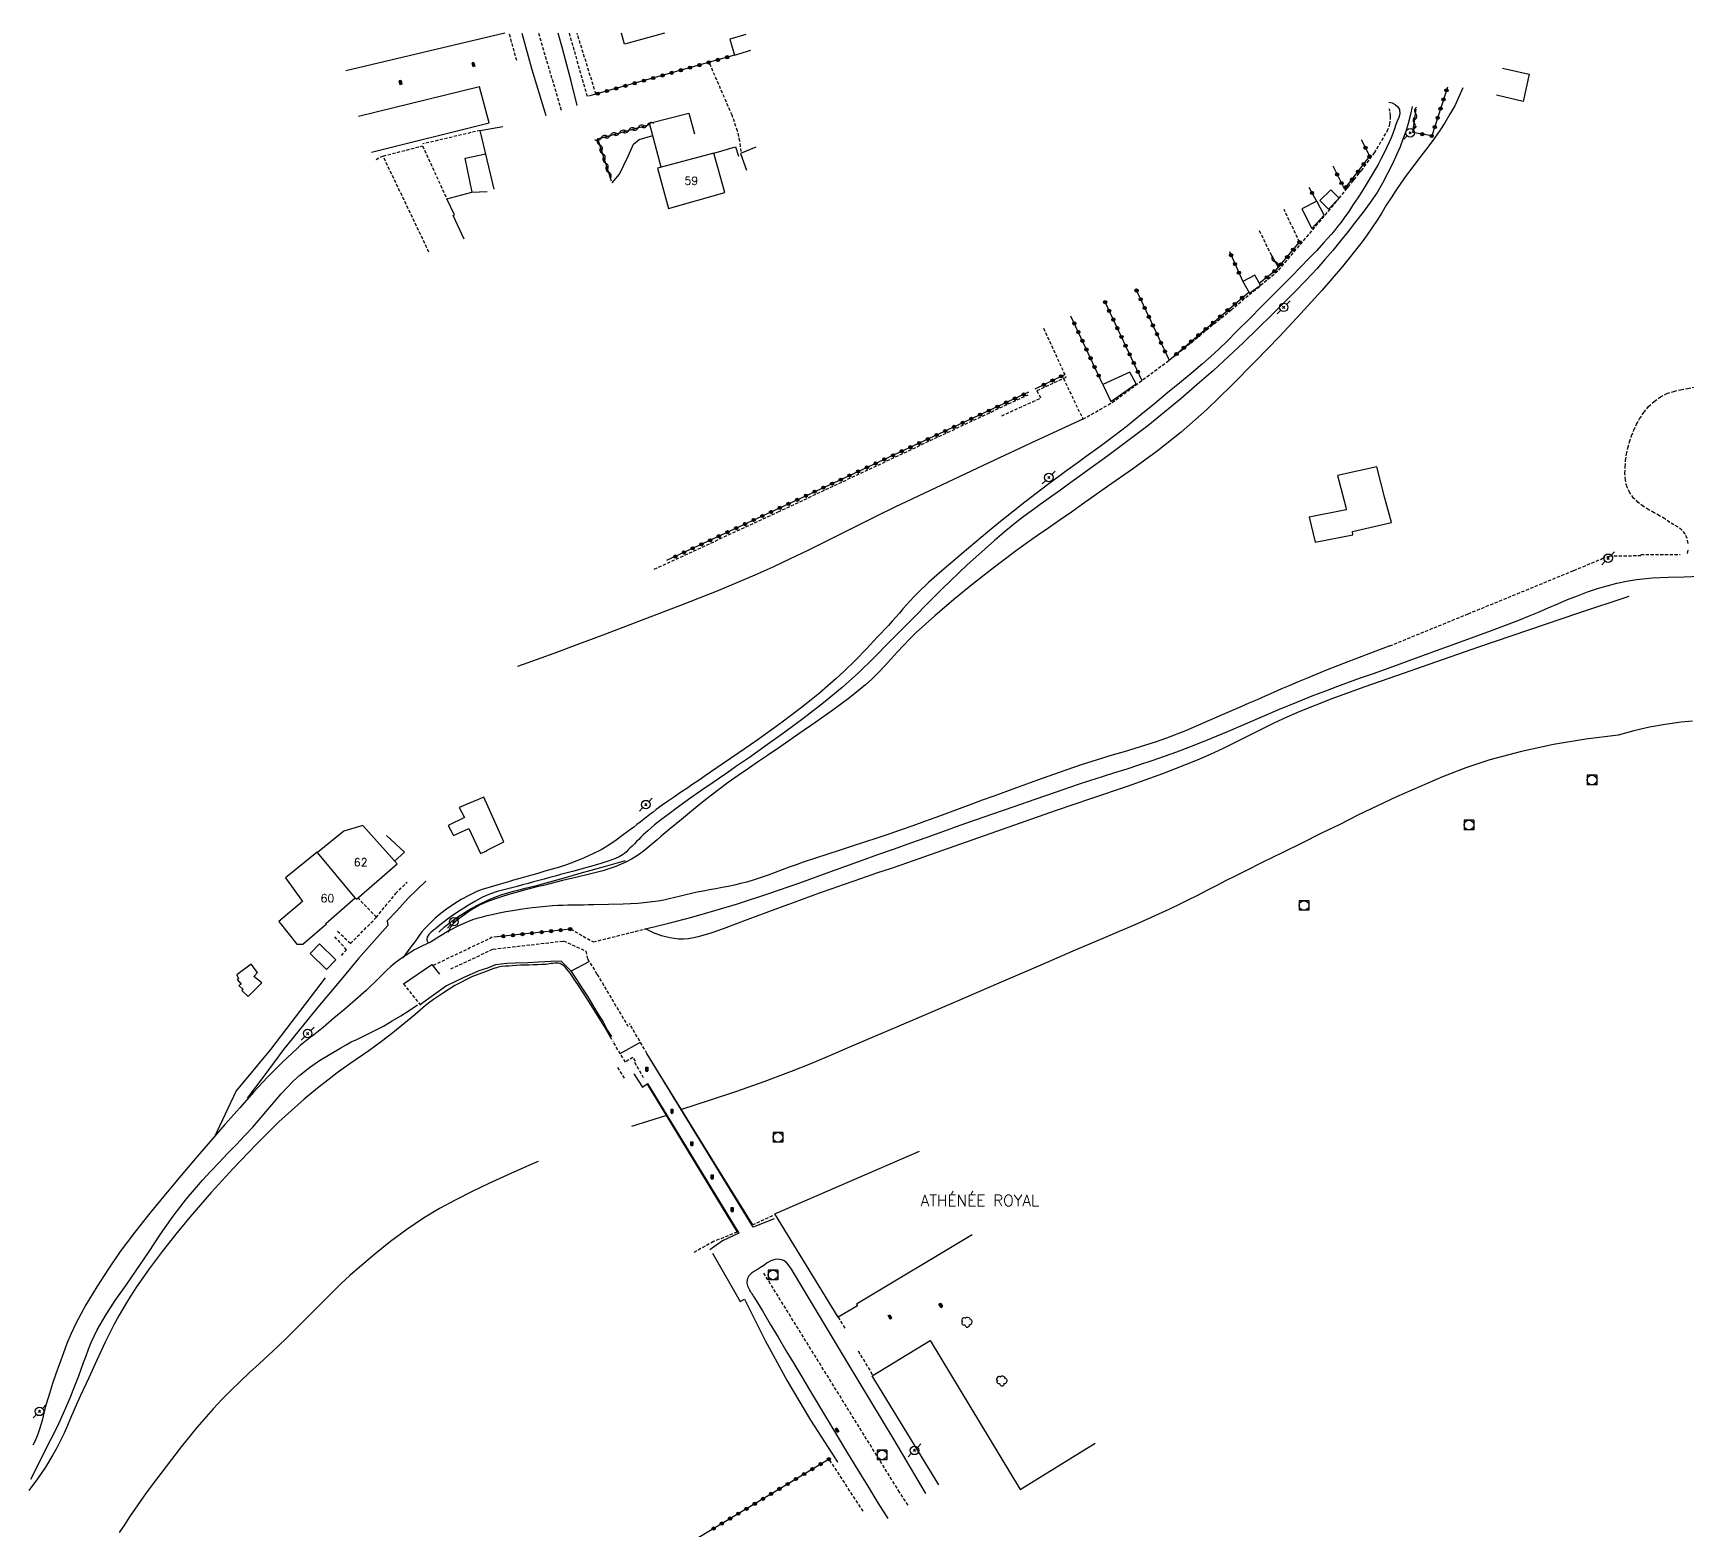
# Model space of a CAD drawing. Header units: millimetres. Extents: x 254999 to 256000, y 142999 to 144000.
# Drawn here: x 255587.2 to 255845.7, y 143766.2 to 144000 of the extents above; entities that cross this region are included whole.
import ezdxf
from ezdxf.enums import TextEntityAlignment as Align

# ---------------------------------------------------------------- set-up
doc = ezdxf.new("R2010")
doc.units = ezdxf.units.MM
doc.linetypes.add('DASHED', pattern=[0.75, 0.5, -0.25])
doc.layers.get('0').update_dxf_attribs({"linetype": 'CONTINUOUS'})
for name, color, linetype in [('W0001', 6, 'DASHED'), ('W0010', 4, 'CONTINUOUS'), ('W0014', 7, 'CONTINUOUS'), ('W0017', 7, 'CONTINUOUS'), ('W0070', 7, 'DASHED'), ('W0071', 7, 'CONTINUOUS'), ('W0101', 7, 'CONTINUOUS'), ('W0104', 1, 'CONTINUOUS'), ('W0105', 7, 'CONTINUOUS'), ('W0112', 1, 'DASHED'), ('W0120', 7, 'CONTINUOUS'), ('W0132', 7, 'CONTINUOUS'), ('W0211', 2, 'CONTINUOUS'), ('W0300', 7, 'CONTINUOUS'), ('W0310', 3, 'CONTINUOUS'), ('W0323', 7, 'CONTINUOUS'), ('W0401', 7, 'CONTINUOUS'), ('W0420', 7, 'CONTINUOUS'), ('W0473', 7, 'CONTINUOUS'), ('W0510', 5, 'CONTINUOUS'), ('W0984', 7, 'CONTINUOUS'), ('W0991', 7, 'CONTINUOUS'), ('W1102', 7, 'CONTINUOUS')]:
    doc.layers.add(name, color=color, linetype=linetype)
doc.styles.get("Standard").update_dxf_attribs({"font": 'romans.shx', "width": 0.85})

# ---------------------------------------------------------------- blocks, each defined once
blk = doc.blocks.new('T473')
for p, q in [((-0.166667, 0.166667), (0.166667, -0.166667)), ((-0.166667, -0.166667), (0.166667, 0.166667)), ((0.500001, 0.500001), (1.000002, 1.000002)), ((-1.000002, -1.000002), (-0.500001, -0.500001))]:
    blk.add_line(p, q)
blk.add_ellipse((0, 0), major_axis=(0.471405, 0.471405), ratio=1, start_param=5.4977871438, end_param=11.780972451)
blk = doc.blocks.new('T401')
for p, q in [((-0.3, 0.3), (0, 0.3)), ((-0.3, -0.25), (-0.3, 0.3)), ((-0.3, 0.15), (0, 0.15)), ((-0.3, 0), (0, 0)), ((0, 0.3), (0, -0.25)), ((-0.3, -0.15), (0, -0.15)), ((-0.3, -0.25), (-0.3, -0.3)), ((-0.3, -0.3), (0, -0.3)), ((0, -0.3), (0, -0.25))]:
    blk.add_line(p, q)
blk = doc.blocks.new('T420')
for p, q in [((0.75, 0.75), (-0.75, 0.75)), ((-0.75, 0.75), (-0.75, -0.75)), ((0.75, 0.75), (0.75, -0.75)), ((0.75, -0.75), (-0.75, -0.75))]:
    blk.add_line(p, q)
blk.add_ellipse((0, 0), major_axis=(-0.53, 0.53), ratio=1, start_param=3.926991, end_param=10.210176)
blk = doc.blocks.new('T300')
for p, q in [((-0.8, 0.51), (-0.86, 0.34)), ((-0.86, 0.34), (-0.86, 0.17)), ((-0.86, 0.17), (-0.74, 0.06)), ((-0.69, 0.63), (-0.8, 0.51)), ((-0.8, -0.06), (-0.74, 0.06)), ((-0.74, 0.06), (-0.69, 0.11)), ((-0.57, 0.69), (-0.69, 0.63)), ((-0.46, 0.69), (-0.57, 0.69)), ((-0.29, 0.63), (-0.46, 0.69)), ((-0.29, 0.63), (-0.17, 0.74)), ((-0.23, 0.57), (-0.29, 0.63)), ((-0.17, 0.74), (-0.06, 0.8)), ((-0.06, 0.8), (0.06, 0.8)), ((0.06, 0.8), (0.23, 0.74)), ((0.23, 0.74), (0.34, 0.63)), ((0.34, 0.63), (0.4, 0.51)), ((0.46, 0.46), (0.34, 0.46)), ((0.4, 0.51), (0.4, 0.46)), ((0.57, 0.4), (0.46, 0.46)), ((0.57, 0.4), (0.69, 0.29)), ((0.69, 0.29), (0.74, 0.17)), ((0.74, 0.06), (0.69, -0.17)), ((0.74, 0.17), (0.74, 0.06)), ((-0.8, -0.17), (-0.8, -0.06)), ((-0.8, -0.23), (-0.8, -0.17)), ((-0.74, -0.34), (-0.8, -0.23)), ((-0.69, -0.4), (-0.74, -0.34)), ((-0.51, -0.46), (-0.69, -0.4)), ((-0.4, -0.46), (-0.51, -0.46)), ((-0.4, -0.46), (-0.34, -0.46)), ((-0.34, -0.46), (-0.34, -0.4)), ((-0.34, -0.51), (-0.34, -0.46)), ((-0.29, -0.63), (-0.34, -0.51)), ((-0.17, -0.74), (-0.29, -0.63)), ((-0.06, -0.8), (-0.17, -0.74)), ((0.06, -0.8), (-0.06, -0.8)), ((0.17, -0.74), (0.06, -0.8)), ((0.23, -0.69), (0.17, -0.74)), ((0.29, -0.46), (0.23, -0.46)), ((0.29, -0.63), (0.23, -0.69)), ((0.46, -0.4), (0.29, -0.46)), ((0.34, -0.51), (0.29, -0.63)), ((0.34, -0.51), (0.34, -0.46)), ((0.57, -0.34), (0.46, -0.4)), ((0.63, -0.29), (0.57, -0.34)), ((0.69, -0.17), (0.63, -0.29))]:
    blk.add_line(p, q)
blk = doc.blocks.new('t310o')
at = {"color": 0, "linetype": 'Continuous'}
for centre, start, end in [((-0.5, 0.38), 216.8699, 323.1304), ((0.5, -0.37), 36.8699, 143.1303)]:
    blk.add_arc(centre, 0.625, start, end, dxfattribs=at)
blk = doc.blocks.new('t323o')
at = {"color": 0, "linetype": 'Continuous'}
for radius in [0.25, 0.15]:
    blk.add_circle((0, 0), radius, dxfattribs=at)

msp = doc.modelspace()

# ---------------------------------------------------------------- linework, layer by layer
at = {"layer": 'W0001'}
for points in [[(255669.78, 143987.94), (255666.21, 144000)], [(255723.9, 143770.16), (255722.58, 143772.19), (255701.32, 143806.48)]]:
    msp.add_lwpolyline(points, dxfattribs=at)
at = {"layer": 'W0010'}
for points in [[(255650.62, 143859.66), (255651.52, 143860.45), (255652.45, 143861.19), (255653.42, 143861.9), (255654.42, 143862.56), (255655.67, 143863.31), (255656.96, 143864), (255658.28, 143864.63), (255659.63, 143865.19), (255660.51, 143865.51), (255661.4, 143865.79), (255662.29, 143866.04), (255663.19, 143866.27), (255664.1, 143866.49), (255665, 143866.71), (255665.9, 143866.93), (255666.8, 143867.17), (255670.04, 143868.08), (255673.28, 143868.98), (255676.52, 143869.89), (255679.76, 143870.8)], [(255677.64, 143842.9), (255676.38, 143845.04), (255675.09, 143847.16), (255673.77, 143849.25), (255672.41, 143851.33), (255671.99, 143851.98), (255671.57, 143852.62), (255671.12, 143853.26), (255670.63, 143853.85), (255670.41, 143854.1), (255670.17, 143854.34), (255669.9, 143854.56), (255669.59, 143854.72), (255669.3, 143854.79), (255669.02, 143854.81), (255668.73, 143854.8), (255668.44, 143854.77), (255668.17, 143854.72), (255667.9, 143854.67), (255667.62, 143854.63), (255667.35, 143854.61), (255666.69, 143854.58), (255666.03, 143854.55), (255665.37, 143854.53), (255664.72, 143854.51), (255664.06, 143854.48), (255663.4, 143854.46), (255662.75, 143854.42), (255662.09, 143854.38), (255661.54, 143854.34), (255660.99, 143854.31), (255660.45, 143854.25), (255659.9, 143854.16), (255659.62, 143854.09), (255659.34, 143854), (255659.07, 143853.91), (255658.8, 143853.81), (255657.83, 143853.46), (255656.86, 143853.09), (255655.9, 143852.7), (255654.95, 143852.27), (255654.03, 143851.8), (255653.13, 143851.29), (255652.24, 143850.75), (255651.37, 143850.19), (255650.56, 143849.66), (255649.76, 143849.1), (255648.98, 143848.53), (255648.2, 143847.93)], [(255703.02, 143814.9), (255699.72, 143813.58), (255683.13, 143840.7)], [(255681.09, 143837.52), (255682.43, 143835.46), (255683.21, 143836.01), (255697.46, 143812.62), (255694.95, 143811.46), (255692.97, 143810.04)]]:
    msp.add_lwpolyline(points, dxfattribs=at)
at = {"layer": 'W0014'}
for points in [[(255663.6, 144000), (255665.15, 143994.32), (255667.33, 143987.16), (255667.33, 143987.16)], [(255672.23, 143988.72), (255672.23, 143988.72), (255671.31, 143992.5), (255670.61, 143995.04), (255669.92, 143997.59), (255669.25, 144000)], [(255693.38, 143809.51), (255697.7, 143801.97)], [(255705.7, 143807.04), (255705.45, 143807.4), (255705.17, 143807.76), (255704.86, 143808.09), (255704.47, 143808.35), (255704.15, 143808.48), (255703.81, 143808.55), (255703.46, 143808.57), (255703.11, 143808.52), (255702.48, 143808.32), (255701.91, 143807.99), (255701.38, 143807.61), (255700.86, 143807.26), (255700.39, 143806.99), (255699.91, 143806.71), (255699.45, 143806.39), (255699.06, 143805.99), (255698.93, 143805.77), (255698.83, 143805.54), (255698.77, 143805.3), (255698.74, 143805.05), (255698.75, 143804.83), (255698.79, 143804.61), (255698.85, 143804.4), (255698.93, 143804.2), (255699.03, 143803.98), (255699.14, 143803.77), (255699.26, 143803.56), (255699.39, 143803.36), (255699.52, 143803.16), (255699.66, 143802.96), (255699.79, 143802.77), (255699.91, 143802.56), (255701.15, 143800.51), (255702.38, 143798.45), (255703.61, 143796.39), (255704.84, 143794.33), (255706.07, 143792.27), (255707.3, 143790.21), (255708.53, 143788.16), (255709.77, 143786.1), (255711.33, 143783.5), (255712.9, 143780.91), (255714.47, 143778.32), (255716.03, 143775.73), (255717.6, 143773.14), (255719.17, 143770.55), (255720.77, 143768.08)], [(255714.43, 143792.43), (255705.7, 143807.04)], [(255697.7, 143801.97), (255698.38, 143802.32)], [(255698.37, 143802.32), (255701.58, 143795.91), (255705.01, 143789.61), (255708.67, 143783.45), (255712.55, 143777.42), (255712.64, 143777.29), (255712.74, 143777.15), (255712.85, 143777.02), (255712.95, 143776.9)], [(255726.67, 143772), (255726.67, 143772), (255721.72, 143780.4), (255718.07, 143786.41), (255714.43, 143792.43)]]:
    msp.add_lwpolyline(points, dxfattribs=at)
at = {"layer": 'W0017'}
for points in [[(255677.7, 143976.63), (255678.82, 143978), (255680.18, 143980.77), (255681.01, 143982.68), (255681.89, 143983.41), (255684.02, 143984.01)], [(255648.57, 143867.59), (255645.82, 143864.95), (255644.05, 143862.97), (255642.57, 143861.42)], [(255642.63, 143860.69), (255638.06, 143855.55), (255635.12, 143851.95), (255631.7, 143847.91), (255626.38, 143841.33), (255623.27, 143837.15), (255620.66, 143833.71)], [(255642.57, 143861.42), (255642.63, 143860.69)], [(255632.89, 143852.49), (255624.33, 143841.34), (255618.95, 143834.85), (255615.52, 143827.6)]]:
    msp.add_lwpolyline(points, dxfattribs=at)
at = {"layer": 'W0070'}
for points in [[(255845.77, 143920.34), (255845.6, 143921.1), (255845.27, 143921.82), (255844.79, 143922.41), (255844.17, 143922.86), (255843.51, 143923.23), (255842.91, 143923.62), (255842.12, 143924.16), (255841.29, 143924.65), (255840.44, 143925.11), (255839.61, 143925.57), (255838.77, 143926.1), (255837.97, 143926.71), (255837.24, 143927.41), (255836.64, 143928.22), (255836.18, 143929.19), (255835.95, 143930.23), (255835.88, 143931.27), (255835.91, 143932.3), (255835.99, 143933.28), (255836.13, 143934.26), (255836.33, 143935.23), (255836.59, 143936.18), (255836.91, 143937.12), (255837.27, 143938.03), (255837.69, 143938.93), (255838.16, 143939.8), (255838.82, 143940.78), (255839.58, 143941.69), (255840.45, 143942.51), (255841.41, 143943.2), (255842.42, 143943.71), (255843.49, 143944.07), (255844.58, 143944.32), (255845.66, 143944.53), (255846.86, 143944.72)], [(255845.66, 143918.78), (255845.79, 143919.55)]]:
    msp.add_lwpolyline(points, dxfattribs=at)
at = {"layer": 'W0071'}
for points in [[(255799.02, 143989.21), (255799.54, 143989.12), (255800.01, 143988.88), (255800.4, 143988.51), (255800.65, 143988.05), (255800.73, 143987.42), (255800.57, 143986.8), (255800.31, 143986.25), (255800.1, 143985.75), (255799.87, 143985.04), (255799.61, 143984.34), (255799.34, 143983.64), (255799.05, 143982.96), (255798.64, 143982.07), (255798.22, 143981.2), (255797.77, 143980.34), (255797.32, 143979.49), (255796.72, 143978.43), (255796.1, 143977.39), (255795.47, 143976.35), (255794.83, 143975.33), (255794.14, 143974.27), (255793.45, 143973.22), (255792.74, 143972.17), (255792.01, 143971.15), (255791.53, 143970.5), (255791.05, 143969.86), (255790.55, 143969.22), (255790.03, 143968.6), (255788.87, 143967.3), (255787.68, 143966.03), (255786.47, 143964.78), (255785.25, 143963.53), (255783.73, 143961.97), (255782.2, 143960.41), (255780.67, 143958.87), (255779.13, 143957.32), (255777.28, 143955.46), (255775.44, 143953.6), (255773.58, 143951.75), (255771.67, 143949.95), (255769.91, 143948.38), (255768.11, 143946.86), (255766.3, 143945.36), (255764.48, 143943.87), (255762.38, 143942.13), (255760.28, 143940.41), (255758.17, 143938.7), (255756.02, 143937.03), (255754.97, 143936.23), (255753.9, 143935.44), (255752.82, 143934.66), (255751.75, 143933.89), (255750.67, 143933.13), (255749.59, 143932.36), (255748.52, 143931.58), (255747.45, 143930.79), (255745.67, 143929.45), (255743.91, 143928.11), (255742.15, 143926.75), (255740.4, 143925.37), (255738.36, 143923.75), (255736.34, 143922.1), (255734.33, 143920.44), (255732.34, 143918.76), (255730.58, 143917.26), (255728.83, 143915.75), (255727.1, 143914.21), (255725.42, 143912.61), (255724.83, 143912), (255724.24, 143911.38), (255723.67, 143910.74), (255723.11, 143910.1), (255722.55, 143909.46), (255721.98, 143908.81), (255721.42, 143908.17), (255720.84, 143907.54), (255719.13, 143905.72), (255717.42, 143903.89), (255715.68, 143902.1), (255713.89, 143900.35), (255712.65, 143899.19), (255711.38, 143898.07), (255710.08, 143896.97), (255708.77, 143895.89), (255707.28, 143894.71), (255705.78, 143893.57), (255704.26, 143892.44), (255702.73, 143891.32), (255700.12, 143889.47), (255697.49, 143887.66), (255694.85, 143885.86), (255692.21, 143884.05), (255691.26, 143883.39), (255690.3, 143882.74), (255689.34, 143882.09), (255688.38, 143881.44), (255687.42, 143880.78), (255686.47, 143880.12), (255685.52, 143879.45), (255684.58, 143878.77), (255684.07, 143878.39), (255683.56, 143878), (255683.06, 143877.61), (255682.56, 143877.21), (255682.07, 143876.82), (255681.56, 143876.42), (255681.06, 143876.04), (255680.55, 143875.66), (255679.43, 143874.84), (255678.31, 143874.02), (255677.16, 143873.23), (255675.97, 143872.51), (255674.65, 143871.84), (255673.3, 143871.24), (255671.93, 143870.69), (255670.55, 143870.17), (255669.44, 143869.79), (255668.32, 143869.46), (255667.19, 143869.14), (255666.07, 143868.82), (255665.31, 143868.6), (255664.55, 143868.38), (255663.8, 143868.17), (255663.04, 143867.95), (255662.28, 143867.74), (255661.52, 143867.52), (255660.77, 143867.3), (255660.02, 143867.08), (255659.14, 143866.82), (255658.27, 143866.58), (255657.4, 143866.3), (255656.55, 143865.97), (255655.32, 143865.38), (255654.12, 143864.73), (255652.96, 143864.01), (255651.84, 143863.24), (255650.94, 143862.55), (255650.07, 143861.81), (255649.25, 143861.04), (255648.45, 143860.22), (255647.98, 143859.67), (255647.54, 143859.1), (255647.11, 143858.51), (255646.69, 143857.93), (255646.26, 143857.35), (255645.84, 143856.78), (255645.43, 143856.2), (255645.02, 143855.62)], [(255802.67, 143988.52), (255802.67, 143988.52), (255802.67, 143988.52), (255802.39, 143987.3), (255802.01, 143985.88), (255801.63, 143984.66), (255801.21, 143983.45), (255800.75, 143982.27), (255800.25, 143981.09), (255799.56, 143979.57), (255798.81, 143978.06), (255798.02, 143976.59), (255797.16, 143975.14), (255796.11, 143973.56), (255794.98, 143972.02), (255793.81, 143970.52), (255792.63, 143969.03), (255791.44, 143967.55), (255790.24, 143966.08), (255789.01, 143964.63), (255787.75, 143963.21), (255786.05, 143961.39), (255784.31, 143959.6), (255782.55, 143957.84), (255780.78, 143956.09), (255778.52, 143953.87), (255776.24, 143951.67), (255773.94, 143949.49), (255771.6, 143947.35), (255769.08, 143945.13), (255766.54, 143942.95), (255763.95, 143940.8), (255761.34, 143938.7), (255758.24, 143936.32), (255755.1, 143934.01), (255751.93, 143931.72), (255748.78, 143929.42), (255747.72, 143928.66), (255746.66, 143927.89), (255745.6, 143927.14), (255744.54, 143926.38), (255743.48, 143925.62), (255742.43, 143924.84), (255741.39, 143924.06), (255740.36, 143923.26), (255738.86, 143922.03), (255737.39, 143920.77), (255735.94, 143919.49), (255734.5, 143918.19), (255733.16, 143916.97), (255731.84, 143915.74), (255730.53, 143914.49), (255729.23, 143913.23), (255728.49, 143912.5), (255727.76, 143911.77), (255727.04, 143911.04), (255726.32, 143910.3), (255725.6, 143909.56), (255724.87, 143908.82), (255724.15, 143908.08), (255723.42, 143907.35), (255721.01, 143904.94), (255718.61, 143902.51), (255716.16, 143900.12), (255713.62, 143897.83), (255710.7, 143895.42), (255707.7, 143893.12), (255704.65, 143890.88), (255701.59, 143888.65), (255700.83, 143888.1), (255700.06, 143887.56), (255699.29, 143887.03), (255698.52, 143886.49), (255697.74, 143885.96), (255696.97, 143885.43), (255696.2, 143884.9), (255695.42, 143884.36), (255693.49, 143883.02), (255691.55, 143881.68), (255689.61, 143880.33), (255687.7, 143878.95), (255686.57, 143878.11), (255685.44, 143877.26), (255684.32, 143876.39), (255683.24, 143875.48), (255682.88, 143875.15), (255682.52, 143874.81), (255682.18, 143874.47), (255681.84, 143874.12), (255681.5, 143873.77), (255681.16, 143873.43), (255680.81, 143873.08), (255680.46, 143872.75), (255680.19, 143872.48), (255679.92, 143872.2), (255679.64, 143871.94), (255679.33, 143871.71), (255678.78, 143871.41), (255678.22, 143871.15), (255677.64, 143870.93), (255677.06, 143870.73), (255675.22, 143870.13), (255673.35, 143869.61), (255671.48, 143869.13), (255669.61, 143868.63), (255668.77, 143868.4), (255667.93, 143868.16), (255667.08, 143867.93), (255666.24, 143867.7), (255665.39, 143867.48), (255664.55, 143867.25), (255663.7, 143867.02), (255662.86, 143866.79), (255661.81, 143866.52), (255660.76, 143866.27), (255659.71, 143866), (255658.68, 143865.64), (255657.44, 143865.08), (255656.24, 143864.43), (255655.08, 143863.74), (255653.93, 143863.01), (255652.93, 143862.35), (255651.96, 143861.66), (255651.01, 143860.94), (255650.09, 143860.17), (255649.74, 143859.89), (255649.37, 143859.61), (255649.04, 143859.26), (255648.81, 143858.83), (255648.77, 143858.62), (255648.77, 143858.4), (255648.83, 143858.19), (255648.93, 143857.99)], [(255682.92, 143860.16), (255686.54, 143861.04), (255690.14, 143861.99), (255693.72, 143863), (255697.29, 143864.07), (255702.16, 143865.66), (255707, 143867.36), (255711.82, 143869.1), (255716.65, 143870.83), (255719.21, 143871.74), (255721.78, 143872.65), (255724.34, 143873.57), (255726.91, 143874.49), (255729.47, 143875.41), (255732.04, 143876.32), (255734.61, 143877.23), (255737.17, 143878.13), (255740.47, 143879.28), (255743.77, 143880.42), (255747.07, 143881.55), (255750.38, 143882.67), (255752.31, 143883.31), (255754.26, 143883.93), (255756.2, 143884.55), (255758.15, 143885.16), (255760.09, 143885.79), (255762.03, 143886.43), (255763.96, 143887.09), (255765.88, 143887.78), (255768.59, 143888.82), (255771.28, 143889.9), (255773.95, 143891.02), (255776.61, 143892.16), (255779.28, 143893.31), (255781.94, 143894.44), (255784.62, 143895.55), (255787.31, 143896.62), (255789.16, 143897.33), (255791.02, 143898.02), (255792.87, 143898.7), (255794.74, 143899.37), (255796.6, 143900.04), (255798.46, 143900.7), (255800.33, 143901.37), (255802.18, 143902.05), (255806.47, 143903.61), (255810.76, 143905.16), (255815.04, 143906.73), (255819.3, 143908.34), (255820.84, 143908.95), (255822.37, 143909.59), (255823.89, 143910.25), (255825.41, 143910.91), (255826.93, 143911.55), (255828.47, 143912.17), (255830.03, 143912.75), (255831.6, 143913.28), (255833.1, 143913.72), (255834.62, 143914.1), (255836.14, 143914.42), (255837.69, 143914.67), (255840.16, 143914.93), (255842.64, 143915.05), (255845.12, 143915.12), (255847.6, 143915.22)], [(255799.14, 143904.33), (255795.87, 143903.11), (255792.61, 143901.85), (255789.36, 143900.57), (255786.12, 143899.26), (255784.83, 143898.72), (255783.55, 143898.17), (255782.26, 143897.62), (255780.98, 143897.06), (255779.71, 143896.49), (255778.43, 143895.93), (255777.15, 143895.37), (255775.86, 143894.82), (255772.98, 143893.57), (255770.11, 143892.3), (255767.22, 143891.07), (255764.29, 143889.93), (255762.64, 143889.35), (255760.98, 143888.81), (255759.31, 143888.29), (255757.64, 143887.8), (255755.96, 143887.31), (255754.29, 143886.81), (255752.62, 143886.3), (255750.96, 143885.76), (255747.53, 143884.58), (255744.12, 143883.37), (255740.71, 143882.13), (255737.3, 143880.89), (255735.49, 143880.23), (255733.69, 143879.57), (255731.88, 143878.9), (255730.08, 143878.23), (255728.27, 143877.56), (255726.46, 143876.9), (255724.65, 143876.24), (255722.83, 143875.6), (255720.93, 143874.95), (255719.02, 143874.32), (255717.11, 143873.69), (255715.19, 143873.07), (255713.28, 143872.45), (255711.36, 143871.83), (255709.45, 143871.2), (255707.54, 143870.56), (255706.44, 143870.17), (255705.34, 143869.77), (255704.25, 143869.36), (255703.16, 143868.95), (255702.06, 143868.54), (255700.96, 143868.15), (255699.85, 143867.79), (255698.73, 143867.46), (255697.76, 143867.21), (255696.8, 143866.99), (255695.82, 143866.78), (255694.85, 143866.6), (255693.87, 143866.42), (255692.89, 143866.24), (255691.92, 143866.05), (255690.95, 143865.86), (255690.08, 143865.66), (255689.21, 143865.46), (255688.34, 143865.25), (255687.48, 143865.04), (255686.61, 143864.83), (255685.74, 143864.65), (255684.86, 143864.48), (255683.98, 143864.35), (255681.69, 143864.13), (255679.4, 143864.02), (255677.1, 143863.97), (255674.81, 143863.9), (255674.01, 143863.88), (255673.2, 143863.87), (255672.4, 143863.86), (255671.59, 143863.85), (255670.79, 143863.84), (255669.98, 143863.82), (255669.18, 143863.79), (255668.37, 143863.74), (255666.81, 143863.6), (255665.25, 143863.43), (255663.7, 143863.23), (255662.15, 143862.99), (255661.08, 143862.8), (255660.03, 143862.59), (255658.97, 143862.36), (255657.92, 143862.11), (255657.24, 143861.93), (255656.56, 143861.75), (255655.89, 143861.54), (255655.23, 143861.3), (255653.69, 143860.6), (255652.18, 143859.83), (255650.73, 143858.98), (255649.31, 143858.05)], [(255649.31, 143858.05), (255648.06, 143857.49), (255646.84, 143856.86), (255645.66, 143856.16), (255644.52, 143855.39), (255643.81, 143854.85), (255643.13, 143854.27), (255642.47, 143853.66), (255641.82, 143853.03), (255641.19, 143852.4), (255640.56, 143851.77), (255639.91, 143851.15), (255639.26, 143850.54), (255637.6, 143849.08), (255635.92, 143847.63), (255634.24, 143846.19), (255632.54, 143844.77), (255632.04, 143844.36), (255631.54, 143843.96), (255631.03, 143843.57), (255630.52, 143843.18), (255630.01, 143842.78), (255629.5, 143842.38), (255629.01, 143841.97), (255628.53, 143841.54), (255626.17, 143839.31), (255623.88, 143837.01), (255621.66, 143834.64), (255619.52, 143832.21)], [(255586.9, 143774.24), (255587.55, 143775.55), (255588.2, 143776.85), (255588.85, 143778.16), (255589.65, 143779.75), (255590.46, 143781.34), (255591.26, 143782.94), (255592.02, 143784.55), (255592.53, 143785.74), (255593.02, 143786.93), (255593.49, 143788.13), (255593.97, 143789.33), (255594.37, 143790.36), (255594.76, 143791.4), (255595.13, 143792.44), (255595.51, 143793.48), (255595.91, 143794.52), (255596.32, 143795.55), (255596.77, 143796.57), (255597.27, 143797.57), (255598.64, 143799.97), (255600.18, 143802.28), (255601.77, 143804.54), (255603.35, 143806.8), (255605.26, 143809.64), (255607.16, 143812.48), (255609.13, 143815.29), (255611.21, 143818.01), (255612.43, 143819.48), (255613.7, 143820.91), (255614.99, 143822.31), (255616.3, 143823.69), (255617.63, 143825.07), (255618.95, 143826.44), (255620.27, 143827.82), (255621.56, 143829.21), (255622.47, 143830.23), (255623.35, 143831.27), (255624.22, 143832.31), (255625.1, 143833.36), (255625.99, 143834.39), (255626.91, 143835.4), (255627.87, 143836.38), (255628.89, 143837.3), (255630.4, 143838.51), (255632, 143839.6), (255633.65, 143840.61), (255635.31, 143841.6), (255636.12, 143842.05), (255636.95, 143842.49), (255637.79, 143842.9), (255638.63, 143843.3), (255639.47, 143843.7), (255640.31, 143844.11), (255641.14, 143844.53), (255641.96, 143844.98), (255643.32, 143845.77), (255644.66, 143846.58), (255645.99, 143847.43), (255647.3, 143848.31)], [(255619.52, 143832.21), (255617.18, 143829.59), (255614.88, 143826.96), (255612.59, 143824.3), (255610.34, 143821.61), (255607.91, 143818.71), (255605.49, 143815.79), (255603.12, 143812.82), (255600.87, 143809.77), (255599, 143807.05), (255597.2, 143804.28), (255595.5, 143801.44), (255593.93, 143798.54), (255593.2, 143796.99), (255592.54, 143795.42), (255591.94, 143793.83), (255591.35, 143792.23), (255590.81, 143790.7), (255590.3, 143789.17), (255589.82, 143787.63), (255589.34, 143786.08), (255589.15, 143785.42), (255588.97, 143784.75), (255588.81, 143784.07), (255588.64, 143783.4), (255588.47, 143782.73), (255588.27, 143782.06), (255588.06, 143781.4), (255587.8, 143780.76), (255587.52, 143780.14), (255587.21, 143779.54)]]:
    msp.add_lwpolyline(points, dxfattribs=at)
at = {"layer": 'W0101'}
for points in [[(255685.85, 144000), (255679.62, 143998.28), (255679.14, 144000)], [(255659.25, 143975.61), (255657.09, 143984.82), (255660.59, 143985.4)], [(255654.57, 143967.85), (255652.87, 143971.53), (255653.08, 143971.61), (255651.87, 143974.15), (255655.76, 143975.15), (255655.75, 143975.15), (255658.16, 143975.29)], [(255637.53, 143864.98), (255637.76, 143864.77), (255644.1, 143870.28), (255638.76, 143876.31), (255635.77, 143875.43), (255631.66, 143872.1)], [(255631.66, 143872.1), (255631.64, 143872.11), (255626.69, 143868.12), (255629.32, 143864.41), (255629.32, 143864.4), (255625.64, 143861.29), (255628.46, 143857.78)], [(255628.46, 143857.78), (255629.4, 143857.76), (255633.08, 143860.92), (255632.97, 143861.01), (255632.98, 143861.01), (255637.54, 143864.98), (255637.53, 143864.98)], [(255703.1, 143815.66), (255725.67, 143825.46)], [(255712.97, 143799.52), (255703.1, 143815.66)], [(255733.92, 143812.37), (255715.86, 143801.57), (255716.03, 143801.29), (255712.97, 143799.52)], [(255718.32, 143790.39), (255727.38, 143795.9), (255741.4, 143772.64), (255753.14, 143779.88)], [(255728.7, 143773.34), (255718.32, 143790.39)]]:
    msp.add_lwpolyline(points, dxfattribs=at)
msp.add_lwpolyline([(255686.48, 143972.63), (255695.28, 143975.13), (255693.57, 143981.26), (255684.79, 143978.91)], close=True, dxfattribs=at)
at = {"layer": 'W0104'}
for points in [[(255660.91, 144000), (255636.07, 143994.13)], [(255698.57, 143999.78), (255696.08, 143999.03), (255696.79, 143996.54)], [(255696.79, 143996.54), (255699.33, 143997.32)], [(255816.78, 143994.51), (255820.94, 143993.58), (255819.96, 143989.33), (255815.8, 143990.32)], [(255640.1, 143981.41), (255658.46, 143985.98), (255656.98, 143991.61), (255638.08, 143986.97)], [(255685.35, 143979.06), (255683.51, 143985.93), (255689.65, 143987.5), (255690.56, 143984.29)], [(255693.57, 143981.26), (255696.96, 143982.27)], [(255696.96, 143982.27), (255697.42, 143980.8)], [(255700.14, 143982.17), (255697.73, 143981.18), (255698.69, 143978.6)], [(255655.85, 143975.17), (255654.72, 143980.48), (255657.94, 143981.15)], [(255643.71, 143870.73), (255645.28, 143872.13), (255642.43, 143874.73)]]:
    msp.add_lwpolyline(points, dxfattribs=at)
for points in [[(255788.24, 143973.85), (255789.58, 143972.53), (255791.26, 143974.21), (255789.92, 143975.52)], [(255785.39, 143972.57), (255786.99, 143969.5), (255788.92, 143971.58), (255787.78, 143973.74)], [(255777.25, 143959.38), (255778.93, 143960.65), (255778.09, 143962.2), (255776.19, 143961.22)], [(255755.58, 143942.51), (255759.53, 143945.23), (255758.56, 143947.08), (255754.31, 143945.16)], [(255652.89, 143874.74), (255655.3, 143875.84), (255657.14, 143871.9), (255658.12, 143872.32), (255658.05, 143872.39), (255660.78, 143873.72), (255657.66, 143880.7), (255653.82, 143879.12), (255654.65, 143877.52), (255652.08, 143876.3)], [(255633.09, 143853.8), (255634.51, 143855.33), (255631.98, 143857.82), (255630.53, 143856.32)], [(255620.82, 143849.58), (255622.97, 143851.71), (255621.73, 143852.73), (255622.31, 143853.32), (255621.29, 143854.63), (255619.09, 143852.99), (255619.35, 143852.37), (255619.14, 143852.24), (255619.76, 143851.5), (255619.39, 143851.3), (255620.06, 143850.67), (255619.85, 143850.53)]]:
    msp.add_lwpolyline(points, close=True, dxfattribs=at)
at = {"layer": 'W0105'}
for points in [[(255645.11, 143851.55), (255649.55, 143854.58), (255650.73, 143853.1)], [(255669.73, 143855.13), (255668.11, 143855.08), (255666.24, 143854.95), (255664.51, 143854.84), (255662.61, 143854.81), (255661.24, 143854.72), (255659.46, 143854.53), (255658.24, 143854.03), (255656.87, 143853.6), (255654.43, 143852.53), (255651.81, 143851.27), (255647.76, 143848.34)], [(255669.73, 143855.13), (255671.17, 143853.66), (255672.11, 143852.26), (255673.04, 143850.81), (255673.88, 143849.54), (255674.77, 143848.02), (255675.65, 143846.56), (255676.29, 143845.64), (255676.97, 143844.29), (255677.6, 143843.36)], [(255671.24, 143853.56), (255674.08, 143855.07)], [(255678.96, 143840.68), (255682.1, 143842.46)]]:
    msp.add_lwpolyline(points, dxfattribs=at)
at = {"layer": 'W0112'}
for points in [[(255662.8, 143995.72), (255661.6, 144000)], [(255670.96, 144000), (255673.77, 143990.18)], [(255675.16, 143990.48), (255672.21, 144000)], [(255697.83, 143981.51), (255697.65, 143983.14), (255697.28, 143984.71), (255696.42, 143987.17), (255692.84, 143995.44)], [(255791.26, 143974.21), (255794.73, 143978.53), (255796.75, 143981.31), (255798.76, 143984.68), (255799.18, 143985.77), (255799.28, 143987.09), (255799.1, 143988.19)], [(255657.09, 143984.8), (255648.13, 143982.71)], [(255641.91, 143980.81), (255648.07, 143982.4), (255651.87, 143974.15)], [(255649.08, 143965.82), (255641.91, 143980.81), (255640.57, 143980.1)], [(255748.17, 143946.1), (255751.23, 143939.72), (255755.78, 143942.32), (255764.69, 143948.93), (255774.36, 143956.78), (255781.81, 143963), (255791.26, 143974.21)], [(255785.05, 143967.36), (255782.65, 143972.45)], [(255778.76, 143969.17), (255780.5, 143965.6)], [(255745.06, 143953.94), (255748.55, 143946.35)], [(255738.53, 143940.23), (255743.33, 143942.45), (255744.63, 143943.02), (255744.07, 143944.18), (255748.76, 143946.37)], [(255684.27, 143916.3), (255703.61, 143925.24), (255742.65, 143943.55)], [(255799.14, 143904.33), (255811.4, 143909.34), (255819.74, 143912.75), (255827.9, 143916.11), (255832.31, 143917.95), (255833.41, 143918.36)], [(255833.41, 143918.36), (255838.38, 143918.44)], [(255838.38, 143918.58), (255844.52, 143918.58)], [(255640.84, 143861.92), (255643.88, 143865.67), (255643.87, 143865.67), (255645.66, 143867.46)], [(255640.89, 143861.98), (255637.99, 143864.97)], [(255634.81, 143859.8), (255636.83, 143857.87), (255640.84, 143861.92)], [(255635.4, 143855.99), (255636.21, 143856.89), (255634.29, 143859.02)], [(255658.97, 143858.83), (255649.73, 143854.44)], [(255659.1, 143856.99), (255670.1, 143858.26), (255673.58, 143856.67), (255673.85, 143855.43), (255675.35, 143853.05), (255680.14, 143844.98)], [(255671.2, 143860.12), (255674.76, 143858.12), (255682.92, 143860.16)], [(255652.48, 143853.91), (255659.1, 143856.99)], [(255645.11, 143851.55), (255647.83, 143848.12)], [(255683.13, 143840.7), (255680.39, 143845.38)], [(255681.35, 143839.48), (255680.94, 143840.09), (255679.76, 143839.35), (255677.78, 143842.64)], [(255679.64, 143836.83), (255678.55, 143838.53)], [(255681.2, 143839.32), (255682.64, 143836.77)], [(255702.73, 143815.35), (255699.66, 143813.92)], [(255697.2, 143812.81), (255693.52, 143811.32), (255690.45, 143809.61)], [(255712.97, 143799.52), (255714.06, 143797.79)], [(255716.12, 143794.25), (255718.4, 143790.44)], [(255716.89, 143769.25), (255711.56, 143777.38)]]:
    msp.add_lwpolyline(points, dxfattribs=at)
at = {"layer": 'W0120'}
for points in [[(255699.66, 143813.92), (255694.85, 143821.64), (255683.13, 143840.7)], [(255682.42, 143835.51), (255683.18, 143835.92), (255697.19, 143812.8)]]:
    msp.add_lwpolyline(points, dxfattribs=at)
at = {"layer": 'W0132'}
msp.add_lwpolyline([(255787.49, 143920.54), (255793.4, 143921.69), (255793.34, 143922.21), (255799.43, 143923.62), (255798.38, 143927.41), (255797.14, 143932.27), (255790.97, 143930.95), (255792.27, 143925.99), (255792.26, 143925.99), (255792.36, 143925.58), (255786.55, 143924.45)], close=True, dxfattribs=at)
at = {"layer": 'W0211'}
for points in [[(255810.58, 143991.45), (255809.96, 143990.04), (255809.29, 143988.67), (255808.55, 143987.32), (255807.77, 143986), (255806.98, 143984.77), (255806.14, 143983.58), (255805.26, 143982.4), (255804.37, 143981.25), (255803.47, 143980.1), (255802.58, 143978.94), (255801.7, 143977.78), (255800.86, 143976.59), (255800.09, 143975.45), (255799.34, 143974.3), (255798.61, 143973.13), (255797.89, 143971.96), (255797.16, 143970.8), (255796.41, 143969.64), (255795.64, 143968.51), (255794.82, 143967.4), (255791.77, 143963.56), (255788.56, 143959.84), (255785.26, 143956.21), (255781.91, 143952.64), (255778.2, 143948.77), (255774.43, 143944.96), (255770.56, 143941.25), (255766.54, 143937.7), (255762.81, 143934.74), (255758.95, 143931.94), (255755.04, 143929.23), (255751.16, 143926.48), (255749.41, 143925.23), (255747.65, 143924), (255745.89, 143922.77), (255744.13, 143921.55), (255742.37, 143920.31), (255740.63, 143919.06), (255738.9, 143917.79), (255737.19, 143916.49), (255734.11, 143914.06), (255731.08, 143911.58), (255728.1, 143909.03), (255725.19, 143906.4), (255724.17, 143905.41), (255723.18, 143904.39), (255722.22, 143903.35), (255721.26, 143902.29), (255720.3, 143901.24), (255719.32, 143900.21), (255718.31, 143899.21), (255717.26, 143898.24), (255714.75, 143896.2), (255712.14, 143894.29), (255709.48, 143892.44), (255706.84, 143890.59), (255705.28, 143889.49), (255703.71, 143888.4), (255702.13, 143887.33), (255700.55, 143886.26), (255698.96, 143885.18), (255697.39, 143884.09), (255695.83, 143882.99), (255694.29, 143881.85), (255692.33, 143880.35), (255690.41, 143878.8), (255688.5, 143877.24), (255686.59, 143875.68), (255685.96, 143875.15), (255685.33, 143874.62), (255684.72, 143874.07), (255684.1, 143873.53), (255683.48, 143872.99), (255682.84, 143872.47), (255682.18, 143871.98), (255681.5, 143871.51), (255680.72, 143871.04), (255679.92, 143870.61), (255679.09, 143870.23), (255678.25, 143869.88), (255676.21, 143869.21), (255674.13, 143868.67), (255672.04, 143868.19), (255669.96, 143867.68), (255668.96, 143867.42), (255667.95, 143867.17), (255666.95, 143866.93), (255665.94, 143866.69), (255664.94, 143866.44), (255663.93, 143866.18), (255662.93, 143865.9), (255661.94, 143865.61), (255660.7, 143865.24), (255659.47, 143864.85), (255658.25, 143864.41), (255657.06, 143863.89), (255656.25, 143863.45), (255655.46, 143862.95), (255654.7, 143862.42), (255653.96, 143861.87), (255653.62, 143861.62), (255653.29, 143861.37), (255652.97, 143861.1), (255652.68, 143860.78), (255652.49, 143860.5), (255652.33, 143860.21), (255652.2, 143859.9), (255652.1, 143859.58)], [(255751.23, 143939.72), (255743.86, 143936.32), (255736.5, 143932.9), (255729.15, 143929.44), (255721.82, 143925.97), (255719.09, 143924.65), (255716.38, 143923.3), (255713.67, 143921.95), (255710.96, 143920.59), (255708.24, 143919.24), (255705.51, 143917.91), (255702.77, 143916.62), (255700, 143915.38), (255694.22, 143912.93), (255688.37, 143910.62), (255682.5, 143908.39), (255676.63, 143906.16), (255672.61, 143904.65), (255668.57, 143903.16), (255664.54, 143901.69), (255662.88, 143901.09)], [(255836.47, 143912.03), (255828.64, 143909.43), (255820.83, 143906.8), (255813.03, 143904.12), (255805.24, 143901.41), (255800.18, 143899.65), (255795.12, 143897.9), (255790.08, 143896.08), (255785.1, 143894.11), (255783.07, 143893.22), (255781.06, 143892.28), (255779.07, 143891.29), (255777.09, 143890.29), (255775.11, 143889.29), (255773.12, 143888.31), (255771.11, 143887.37), (255769.08, 143886.49), (255763.63, 143884.35), (255758.11, 143882.4), (255752.57, 143880.52), (255747.05, 143878.61), (255741.43, 143876.63), (255735.81, 143874.66), (255730.18, 143872.69), (255724.55, 143870.73), (255722.76, 143870.11), (255720.96, 143869.49), (255719.16, 143868.88), (255717.37, 143868.26), (255715.57, 143867.65), (255713.77, 143867.03), (255711.98, 143866.4), (255710.19, 143865.77), (255708.77, 143865.26), (255707.35, 143864.74), (255705.94, 143864.22), (255704.53, 143863.69), (255703.12, 143863.16), (255701.7, 143862.64), (255700.29, 143862.12), (255698.87, 143861.61), (255696.96, 143860.9), (255695.05, 143860.16), (255693.12, 143859.48), (255691.15, 143858.93), (255690.39, 143858.76), (255689.62, 143858.62), (255688.83, 143858.53), (255688.04, 143858.55), (255686.7, 143858.74), (255685.4, 143859.08), (255684.13, 143859.55), (255682.92, 143860.16)], [(255648.53, 143848.17), (255646.85, 143846.73), (255645.15, 143845.31), (255643.43, 143843.93), (255641.68, 143842.57), (255640.7, 143841.84), (255639.71, 143841.13), (255638.71, 143840.44), (255637.71, 143839.76), (255636.7, 143839.07), (255635.7, 143838.37), (255634.72, 143837.66), (255633.75, 143836.92), (255631.66, 143835.26), (255629.61, 143833.56), (255627.6, 143831.81), (255625.64, 143830), (255622.01, 143826.42), (255618.48, 143822.74), (255615.05, 143818.97), (255611.72, 143815.12), (255609.54, 143812.49), (255607.42, 143809.8), (255605.37, 143807.06), (255603.41, 143804.26), (255602.47, 143802.82), (255601.57, 143801.34), (255600.71, 143799.85), (255599.88, 143798.34), (255598.5, 143795.61), (255597.2, 143792.84), (255595.94, 143790.06), (255594.66, 143787.29), (255594.13, 143786.13), (255593.62, 143784.96), (255593.11, 143783.78), (255592.6, 143782.61), (255592.08, 143781.44), (255591.53, 143780.28), (255590.95, 143779.14), (255590.33, 143778.02), (255589.16, 143776.12), (255587.91, 143774.27), (255586.57, 143772.48)]]:
    msp.add_lwpolyline(points, dxfattribs=at)
at = {"layer": 'W0310'}
for points in [[(255802.75, 143984.49), (255803.29, 143988.12)], [(255677.59, 143976.86), (255675.45, 143983.5), (255683.57, 143985.73)], [(255780.5, 143965.6), (255781.71, 143963.46)]]:
    msp.add_lwpolyline(points, dxfattribs=at)
at = {"layer": 'W0323'}
for points in [[(255696.79, 143996.54), (255673.99, 143990.15)], [(255808.16, 143991.56), (255805.73, 143983.94), (255802.75, 143984.49)], [(255790.24, 143979.26), (255792.1, 143975.64), (255796.02, 143980.79), (255794.71, 143983.36)], [(255787.73, 143973.71), (255786.56, 143975.88)], [(255778.77, 143960.94), (255781.53, 143963.17), (255785.05, 143967.37)], [(255774.11, 143965.89), (255776.19, 143961.22)], [(255759.44, 143960.14), (255764.69, 143948.93)], [(255764.69, 143948.93), (255777.13, 143959.58)], [(255754.65, 143958.07), (255760.44, 143945.78)], [(255754.31, 143945.16), (255749.35, 143955.79)], [(255743.78, 143944.45), (255748.39, 143946.69)], [(255742.71, 143943.93), (255712.25, 143929.76), (255686.19, 143917.66)], [(255671.2, 143860.12), (255659.21, 143858.85)], [(255711.56, 143777.38), (255690.97, 143764.98)]]:
    msp.add_lwpolyline(points, dxfattribs=at)
at = {"layer": 'W0510'}
for points in [[(255846.43, 143892.57), (255844.64, 143892.41), (255842.16, 143892.07), (255839.69, 143891.63), (255837.25, 143891.07), (255834.83, 143890.41)], [(255834.83, 143890.41), (255829.75, 143889.79), (255824.7, 143888.93), (255819.7, 143887.84), (255814.76, 143886.52), (255811.03, 143885.3), (255807.38, 143883.87), (255803.79, 143882.32), (255800.21, 143880.74), (255797.22, 143879.38), (255794.27, 143877.94), (255791.33, 143876.47), (255788.39, 143875.02), (255785.41, 143873.55), (255782.42, 143872.08), (255779.44, 143870.6), (255776.46, 143869.12), (255774.98, 143868.38), (255773.51, 143867.63), (255772.04, 143866.88), (255770.57, 143866.13), (255769.1, 143865.38), (255767.62, 143864.64), (255766.14, 143863.91), (255764.64, 143863.2), (255759.68, 143860.95), (255754.68, 143858.78), (255749.66, 143856.65), (255744.65, 143854.51), (255738.07, 143851.66), (255731.49, 143848.83), (255724.9, 143846), (255718.31, 143843.2), (255715.15, 143841.84), (255712, 143840.48), (255708.83, 143839.14), (255705.64, 143837.87), (255701.39, 143836.29), (255697.12, 143834.78), (255692.82, 143833.33), (255688.5, 143831.96)], [(255686.02, 143830.98), (255682.54, 143829.89), (255680.72, 143829.29)], [(255666.11, 143823.81), (255665.27, 143823.46), (255661.84, 143821.96), (255658.44, 143820.39), (255655.84, 143819.14), (255653.25, 143817.85), (255650.7, 143816.48), (255648.21, 143814.98), (255645.6, 143813.22), (255643.07, 143811.35), (255640.62, 143809.39), (255638.21, 143807.36), (255636.74, 143806.05), (255635.3, 143804.71), (255633.89, 143803.34), (255632.5, 143801.94), (255631.12, 143800.54), (255629.74, 143799.14), (255628.36, 143797.75), (255626.95, 143796.37), (255625.5, 143794.98), (255624.03, 143793.61), (255622.55, 143792.24), (255621.07, 143790.88), (255619.6, 143789.5), (255618.15, 143788.1), (255616.73, 143786.67), (255615.35, 143785.2), (255612.8, 143782.28), (255610.37, 143779.28), (255608.01, 143776.21), (255605.69, 143773.12), (255604.82, 143771.94), (255603.98, 143770.75), (255603.15, 143769.55), (255602.32, 143768.34), (255601.5, 143767.13), (255600.68, 143765.92)]]:
    msp.add_lwpolyline(points, dxfattribs=at)
at = {"layer": 'W1102'}
msp.add_lwpolyline([(255637.53, 143864.98), (255631.66, 143872.1)], dxfattribs=at)

# ---------------------------------------------------------------- block references
at = {"layer": 'W0300'}
for p in [(255733.15, 143798.74), (255738.6, 143789.57)]:
    msp.add_blockref('T300', p, dxfattribs=at)
at = {"layer": 'W0310'}
for p, rotation in [((255803.19, 143987.45), 81.49579788398422), ((255677.41, 143984.04), 15.35721605224569), ((255678.85, 143984.43), 15.35721605224569), ((255680.3, 143984.83), 15.35721605224569), ((255681.75, 143985.23), 15.35721605224569), ((255683.19, 143985.63), 15.35721605224569), ((255802.97, 143985.97), 81.49579788398422), ((255675.96, 143983.64), 15.35721605224569), ((255675.75, 143982.58), 107.863049872259), ((255676.21, 143981.15), 107.863049872259), ((255676.67, 143979.72), 107.863049872259), ((255677.13, 143978.29), 107.863049872259), ((255781.24, 143964.29), 299.3883092521122)]:
    msp.add_blockref('t310o', p, dxfattribs=dict(at, rotation=rotation))
at = {"layer": 'W0323'}
for p, rotation in [((255689.88, 143994.61), 195.670490492204), ((255691.32, 143995.01), 195.670490492204), ((255692.77, 143995.42), 195.670490492204), ((255694.21, 143995.82), 195.670490492204), ((255695.66, 143996.23), 195.670490492204), ((255681.21, 143992.17), 195.670490492204), ((255682.66, 143992.58), 195.670490492204), ((255684.1, 143992.99), 195.670490492204), ((255685.55, 143993.39), 195.670490492204), ((255686.99, 143993.8), 195.670490492204), ((255688.43, 143994.2), 195.670490492204), ((255675.44, 143990.55), 195.670490492204), ((255676.88, 143990.96), 195.670490492204), ((255678.32, 143991.36), 195.670490492204), ((255679.77, 143991.77), 195.670490492204), ((255807.54, 143989.63), 252.3324210629706), ((255808, 143991.06), 252.3324210629706), ((255806.63, 143986.77), 252.3324210629706), ((255807.08, 143988.2), 252.3324210629706), ((255804.22, 143984.22), 169.5801426751531), ((255806.17, 143985.34), 252.3324210629706), ((255795.36, 143982.08), 117.102263311461), ((255805.7, 143983.94), 169.5801426751531), ((255795.08, 143979.56), 52.76741969478108), ((255795.99, 143980.75), 52.76741969478108), ((255790.93, 143977.93), 297.164985057447), ((255791.61, 143976.59), 297.164985057447), ((255793.27, 143977.17), 52.76741969478108), ((255794.18, 143978.37), 52.76741969478108), ((255787.01, 143975.03), 118.3944036197573), ((255792.36, 143975.98), 52.76741969478108), ((255784.07, 143966.2), 49.99889464399027), ((255785.04, 143967.35), 49.99889464399027), ((255774.36, 143965.33), 294.0187194799548), ((255774.97, 143963.96), 294.0187194799548), ((255782.14, 143963.9), 49.99889464399027), ((255783.11, 143965.05), 49.99889464399027), ((255775.58, 143962.59), 294.0187194799548), ((255779.94, 143961.88), 39.00295308619525), ((255781.11, 143962.83), 39.00295308619525), ((255759.6, 143959.8), 295.0694446499866), ((255760.24, 143958.44), 295.0694446499866), ((255776.08, 143958.68), 40.55349189742705), ((255754.69, 143957.99), 295.2210749090376), ((255755.32, 143956.63), 295.2210749090376), ((255760.87, 143957.08), 295.0694446499866), ((255761.51, 143955.72), 295.0694446499866), ((255772.67, 143955.75), 40.55349189742705), ((255773.81, 143956.73), 40.55349189742705), ((255774.95, 143957.71), 40.55349189742705), ((255749.87, 143954.67), 115.0233527109098), ((255750.51, 143953.32), 115.0233527109098), ((255755.96, 143955.28), 295.2210749090376), ((255756.6, 143953.92), 295.2210749090376), ((255762.15, 143954.36), 295.0694446499866), ((255770.39, 143953.8), 40.55349189742705), ((255771.53, 143954.78), 40.55349189742705), ((255751.14, 143951.96), 115.0233527109098), ((255751.77, 143950.6), 115.0233527109098), ((255757.24, 143952.56), 295.2210749090376), ((255757.88, 143951.2), 295.2210749090376), ((255762.78, 143953), 295.0694446499866), ((255763.42, 143951.65), 295.0694446499866), ((255766.97, 143950.88), 40.55349189742705), ((255768.11, 143951.85), 40.55349189742705), ((255769.25, 143952.83), 40.55349189742705), ((255752.41, 143949.24), 115.0233527109098), ((255758.52, 143949.85), 295.2210749090376), ((255759.16, 143948.49), 295.2210749090376), ((255764.05, 143950.29), 295.0694446499866), ((255765.83, 143949.9), 40.55349189742705), ((255746.48, 143945.76), 26.00065281016667), ((255747.83, 143946.42), 26.00065281016667), ((255753.04, 143947.88), 115.0233527109098), ((255753.68, 143946.52), 115.0233527109098), ((255759.8, 143947.13), 295.2210749090376), ((255740.6, 143942.95), 204.9500194948486), ((255741.96, 143943.58), 204.9500194948486), ((255745.13, 143945.1), 26.00065281016667), ((255735.16, 143940.42), 204.9500194948486), ((255736.52, 143941.05), 204.9500194948486), ((255737.88, 143941.68), 204.9500194948486), ((255739.24, 143942.32), 204.9500194948486), ((255729.72, 143937.89), 204.9500194948486), ((255731.08, 143938.52), 204.9500194948486), ((255732.44, 143939.15), 204.9500194948486), ((255733.8, 143939.78), 204.9500194948486), ((255724.28, 143935.35), 204.9500194948486), ((255725.64, 143935.99), 204.9500194948486), ((255727, 143936.62), 204.9500194948486), ((255728.36, 143937.25), 204.9500194948486), ((255718.84, 143932.82), 204.9500194948486), ((255720.2, 143933.46), 204.9500194948486), ((255721.56, 143934.09), 204.9500194948486), ((255722.92, 143934.72), 204.9500194948486), ((255713.4, 143930.29), 204.9500194948486), ((255714.76, 143930.93), 204.9500194948486), ((255716.12, 143931.56), 204.9500194948486), ((255717.48, 143932.19), 204.9500194948486), ((255707.96, 143927.77), 204.8995770044192), ((255709.32, 143928.4), 204.8995770044192), ((255710.68, 143929.03), 204.8995770044192), ((255712.04, 143929.66), 204.8995770044192), ((255702.51, 143925.24), 204.8995770044192), ((255703.87, 143925.87), 204.8995770044192), ((255705.23, 143926.5), 204.8995770044192), ((255706.6, 143927.13), 204.8995770044192), ((255695.71, 143922.08), 204.8995770044192), ((255697.07, 143922.71), 204.8995770044192), ((255698.43, 143923.35), 204.8995770044192), ((255699.79, 143923.98), 204.8995770044192), ((255701.15, 143924.61), 204.8995770044192), ((255690.27, 143919.56), 204.8995770044192), ((255691.63, 143920.19), 204.8995770044192), ((255692.99, 143920.82), 204.8995770044192), ((255694.35, 143921.45), 204.8995770044192), ((255687.55, 143918.29), 204.8995770044192), ((255688.91, 143918.92), 204.8995770044192), ((255671.14, 143860.11), 186.0662221128933), ((255660.7, 143859), 186.0662221128933), ((255662.2, 143859.16), 186.0662221128933), ((255663.69, 143859.32), 186.0662221128933), ((255665.18, 143859.48), 186.0662221128933), ((255666.67, 143859.64), 186.0662221128933), ((255668.16, 143859.8), 186.0662221128933), ((255669.65, 143859.95), 186.0662221128933), ((255711.53, 143777.36), 211.0431219724244), ((255707.68, 143775.04), 211.0431219724244), ((255708.96, 143775.81), 211.0431219724244), ((255710.25, 143776.59), 211.0431219724244), ((255703.82, 143772.72), 211.0431219724244), ((255705.11, 143773.49), 211.0431219724244), ((255706.39, 143774.26), 211.0431219724244), ((255698.68, 143769.62), 211.0431219724244), ((255699.96, 143770.4), 211.0431219724244), ((255701.25, 143771.17), 211.0431219724244), ((255702.53, 143771.94), 211.0431219724244), ((255694.82, 143767.3), 211.0431219724244), ((255696.11, 143768.08), 211.0431219724244), ((255697.39, 143768.85), 211.0431219724244), ((255693.54, 143766.53), 211.0431219724244)]:
    msp.add_blockref('t323o', p, dxfattribs=dict(at, rotation=rotation))
at = {"layer": 'W0401'}
for p, rotation in [((255655.88, 143995.05), 195.2879800895265), ((255644.49, 143992.24), 195.2862588818557), ((255729.14, 143801.44), 30.84944095342036), ((255721.2, 143799.66), 30.84944095342036), ((255712.7, 143781.78), 211.1338823601726)]:
    msp.add_blockref('T401', p, dxfattribs=dict(at, rotation=rotation))
for p in [(255683.27, 143838.24), (255687.19, 143831.7), (255690.3, 143826.61), (255693.46, 143821.45), (255696.57, 143816.33)]:
    msp.add_blockref('T401', p, dxfattribs=at)
at = {"layer": 'W0420'}
for p in [(255830.72, 143883.39), (255811.51, 143876.37), (255785.75, 143863.8), (255703.58, 143827.61), (255702.81, 143806.13), (255719.83, 143778.03)]:
    msp.add_blockref('T420', p, dxfattribs=at)
at = {"layer": 'W0473'}
for p in [(255802.34, 143984.44), (255782.58, 143957.19), (255745.88, 143930.61), (255833.25, 143918.01), (255682.95, 143879.55), (255652.96, 143861.27), (255630.13, 143843.8), (255588.26, 143784.82), (255724.91, 143778.73)]:
    msp.add_blockref('T473', p, dxfattribs=at)

# ---------------------------------------------------------------- texts
at = {"layer": 'W0984'}
msp.add_text('ATHÉNÉE ROYAL', height=1.75, dxfattribs=at).set_placement((255735.13, 143817.74), align=Align.MIDDLE_CENTER)
at = {"layer": 'W0991'}
for s, p in [('59', (255690.05, 143976.95)), ('62', (255638.41, 143870.54)), ('60', (255633.22, 143864.94))]:
    msp.add_text(s, height=1.25, dxfattribs=at).set_placement(p, align=Align.MIDDLE_CENTER)

doc.saveas('drawing.dxf')
